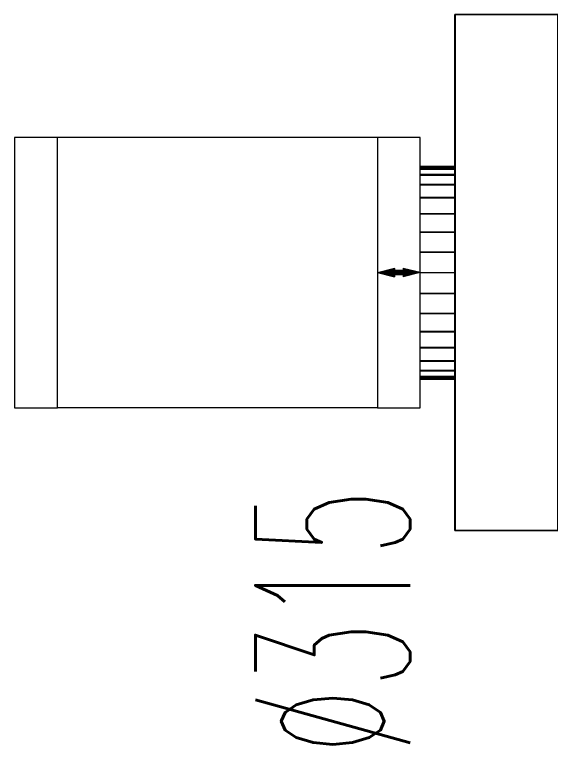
# Model space of a CAD drawing. Header units: inches. Extents: x -772 to 6765, y -813 to 4093.
# Drawn here: x 1417.7 to 1480.1, y 3222.5 to 3307.5 of the extents above; entities that cross this region are included whole.
import ezdxf
from ezdxf.enums import TextEntityAlignment as Align

# ---------------------------------------------------------------- set-up
doc = ezdxf.new("R2010")
doc.units = ezdxf.units.IN
doc.header["$MEASUREMENT"] = 0
doc.layers.add('MTY-UFLEME-KANALI', color=20, linetype='Continuous')
doc.layers.add('MTY-UFLEME-KANALI-Flex', color=21, linetype='ZIGZAG', lineweight=0)
doc.layers.add('VDI3805_Objects', color=7, linetype='Continuous', lineweight=0)
doc.styles.add('CAP', font='simplxtw.shx', dxfattribs={"width": 0.65})
doc.linetypes.add('ZIGZAG', pattern='A,0.0001,-0.2,[131,ltypeshp.shx,S=0.2,R=0,X=-0.2,Y=0],-0.4,[131,ltypeshp.shx,S=0.2,R=180.00002,X=0.2,Y=0],-0.2', length=0.8001)

# ---------------------------------------------------------------- blocks, each defined once
blk = doc.blocks.new('70205_970_03')
at = {"layer": 'VDI3805_Objects', "color": 253}
for p, q in [((-0.3005, -0.3005), (-0.3005, 0.3005)), ((0.3005, 0.3005), (-0.3005, 0.3005)), ((-0.2995, -0.2995), (-0.2995, 0.2995)), ((-0.2995, 0.2995), (0.2995, 0.2995)), ((0.2995, 0.2995), (0.2995, -0.2995)), ((0.3005, -0.3005), (0.3005, 0.3005)), ((0.3005, 0.3005), (0.31561, 0.3005)), ((0.4355, 0.3005), (0.3005, 0.3005)), ((0.31561, -0.3005), (0.31561, 0.3005)), ((0.31561, 0.3005), (0.4355, 0.3005)), ((0.4345, -0.3005), (0.4345, 0.3005)), ((0.4345, 0.3005), (0.4355, 0.3005)), ((0.4355, -0.3005), (0.4355, 0.3005)), ((0.4355, -0.3005), (0.4355, 0.3005)), ((-0.269, 0.295), (-0.295, 0.295)), ((-0.295, 0.295), (-0.295, 0.265)), ((-0.295, 0.295), (-0.265, 0.295)), ((-0.269, 0.295), (-0.269, 0.265)), ((-0.265, 0.295), (-0.265, 0.265)), ((0.265, 0.265), (0.265, 0.295)), ((0.265, 0.295), (0.295, 0.295)), ((0.295, 0.295), (0.269, 0.295)), ((0.269, 0.265), (0.269, 0.295)), ((0.295, 0.265), (0.295, 0.295)), ((-0.285, 0.28), (-0.2849, 0.28097)), ((-0.2849, 0.28097), (-0.28462, 0.28191)), ((-0.28462, 0.28191), (-0.28416, 0.28278)), ((-0.28416, 0.28278), (-0.28354, 0.28354)), ((-0.28354, 0.28354), (-0.28278, 0.28416)), ((-0.28278, 0.28416), (-0.28191, 0.28462)), ((-0.28191, 0.28462), (-0.28097, 0.2849)), ((-0.28097, 0.2849), (-0.28, 0.285)), ((-0.28, 0.285), (-0.27903, 0.2849)), ((-0.27903, 0.2849), (-0.27809, 0.28462)), ((-0.27809, 0.28462), (-0.27722, 0.28416)), ((-0.27722, 0.28416), (-0.27646, 0.28354)), ((-0.27646, 0.28354), (-0.27584, 0.28278)), ((-0.27584, 0.28278), (-0.27538, 0.28191)), ((-0.27538, 0.28191), (-0.2751, 0.28097)), ((-0.2751, 0.28097), (-0.275, 0.28)), ((0.275, 0.28), (0.2751, 0.28097)), ((0.2751, 0.28097), (0.27538, 0.28191)), ((0.27538, 0.28191), (0.27584, 0.28278)), ((0.27584, 0.28278), (0.27646, 0.28354)), ((0.27646, 0.28354), (0.27722, 0.28416)), ((0.27722, 0.28416), (0.27809, 0.28462)), ((0.27809, 0.28462), (0.27903, 0.2849)), ((0.27903, 0.2849), (0.28, 0.285)), ((0.28, 0.285), (0.28097, 0.2849)), ((0.28097, 0.2849), (0.28191, 0.28462)), ((0.28191, 0.28462), (0.28278, 0.28416)), ((0.28278, 0.28416), (0.28354, 0.28354)), ((0.28354, 0.28354), (0.28416, 0.28278)), ((0.28416, 0.28278), (0.28462, 0.28191)), ((0.28462, 0.28191), (0.2849, 0.28097)), ((0.2849, 0.28097), (0.285, 0.28)), ((-0.2849, 0.27903), (-0.285, 0.28)), ((-0.28462, 0.27809), (-0.2849, 0.27903)), ((-0.28416, 0.27722), (-0.28462, 0.27809)), ((-0.28354, 0.27646), (-0.28416, 0.27722)), ((-0.28278, 0.27584), (-0.28354, 0.27646)), ((-0.28191, 0.27538), (-0.28278, 0.27584)), ((-0.28097, 0.2751), (-0.28191, 0.27538)), ((-0.28, 0.275), (-0.28097, 0.2751)), ((-0.27903, 0.2751), (-0.28, 0.275)), ((-0.27809, 0.27538), (-0.27903, 0.2751)), ((-0.27722, 0.27584), (-0.27809, 0.27538)), ((-0.27646, 0.27646), (-0.27722, 0.27584)), ((-0.27584, 0.27722), (-0.27646, 0.27646)), ((-0.27538, 0.27809), (-0.27584, 0.27722)), ((-0.2751, 0.27903), (-0.27538, 0.27809)), ((-0.275, 0.28), (-0.2751, 0.27903)), ((0.2751, 0.27903), (0.275, 0.28)), ((0.27538, 0.27809), (0.2751, 0.27903)), ((0.27584, 0.27722), (0.27538, 0.27809)), ((0.27646, 0.27646), (0.27584, 0.27722)), ((0.27722, 0.27584), (0.27646, 0.27646)), ((0.27809, 0.27538), (0.27722, 0.27584)), ((0.27903, 0.2751), (0.27809, 0.27538)), ((0.28, 0.275), (0.27903, 0.2751)), ((0.28097, 0.2751), (0.28, 0.275)), ((0.28191, 0.27538), (0.28097, 0.2751)), ((0.28278, 0.27584), (0.28191, 0.27538)), ((0.28354, 0.27646), (0.28278, 0.27584)), ((0.28416, 0.27722), (0.28354, 0.27646)), ((0.28462, 0.27809), (0.28416, 0.27722)), ((0.2849, 0.27903), (0.28462, 0.27809)), ((0.285, 0.28), (0.2849, 0.27903)), ((-0.295, 0.265), (-0.269, 0.265)), ((-0.265, 0.265), (-0.295, 0.265)), ((0.295, 0.265), (0.265, 0.265)), ((0.269, 0.265), (0.295, 0.265)), ((0.4355, 0.12162), (0.4355, 0.124)), ((0.4755, 0.124), (0.4355, 0.124)), ((0.4755, 0.123), (0.4355, 0.123)), ((0.4355, 0.123), (0.4355, 0.12064)), ((0.4355, 0.11456), (0.4355, 0.12162)), ((0.4755, 0.12162), (0.4355, 0.12162)), ((0.4755, 0.12064), (0.4355, 0.12064)), ((0.4355, 0.12064), (0.4355, 0.11364)), ((0.4755, 0.12162), (0.4755, 0.124)), ((0.4755, 0.12064), (0.4755, 0.123)), ((0.4755, 0.11456), (0.4755, 0.12162)), ((0.4755, 0.11364), (0.4755, 0.12064)), ((0.4355, 0.1031), (0.4355, 0.11456)), ((0.4755, 0.11456), (0.4355, 0.11456)), ((0.4755, 0.11364), (0.4355, 0.11364)), ((0.4355, 0.11364), (0.4355, 0.10227)), ((0.4755, 0.1031), (0.4755, 0.11456)), ((0.4755, 0.10227), (0.4755, 0.11364)), ((0.4355, 0.08768), (0.4355, 0.1031)), ((0.4755, 0.1031), (0.4355, 0.1031)), ((0.4755, 0.10227), (0.4355, 0.10227)), ((0.4355, 0.10227), (0.4355, 0.08697)), ((0.4755, 0.08768), (0.4755, 0.1031)), ((0.4755, 0.08697), (0.4755, 0.10227)), ((0.4355, 0.06889), (0.4355, 0.08768)), ((0.4755, 0.08768), (0.4355, 0.08768)), ((0.4755, 0.08697), (0.4355, 0.08697)), ((0.4355, 0.08697), (0.4355, 0.06834)), ((0.4755, 0.06889), (0.4755, 0.08768)), ((0.4755, 0.06834), (0.4755, 0.08697)), ((0.4355, 0.04745), (0.4355, 0.06889)), ((0.4755, 0.06889), (0.4355, 0.06889)), ((0.4755, 0.06834), (0.4355, 0.06834)), ((0.4355, 0.06834), (0.4355, 0.04707)), ((0.4755, 0.04745), (0.4755, 0.06889)), ((0.4755, 0.04707), (0.4755, 0.06834)), ((0.4355, 0.02419), (0.4355, 0.04745)), ((0.4755, 0.04745), (0.4355, 0.04745)), ((0.4755, 0.04707), (0.4355, 0.04707)), ((0.4355, 0.04707), (0.4355, 0.024)), ((0.4755, 0.02419), (0.4755, 0.04745)), ((0.4755, 0.024), (0.4755, 0.04707)), ((0.4355, 0), (0.4355, 0.02419)), ((0.4755, 0.02419), (0.4355, 0.02419)), ((0.4755, 0.024), (0.4355, 0.024)), ((0.4355, 0.024), (0.4355, 0)), ((0.4755, 0), (0.4755, 0.02419)), ((0.4755, 0), (0.4755, 0.024)), ((0.4355, -0.02419), (0.4355, 0)), ((0.4755, 0), (0.4355, 0)), ((0.4355, 0), (0.4355, -0.024)), ((0.4755, -0.02419), (0.4755, 0)), ((0.4755, -0.024), (0.4755, 0)), ((0.4755, -0.024), (0.4355, -0.024)), ((0.4355, -0.024), (0.4355, -0.04707)), ((0.4355, -0.04745), (0.4355, -0.02419)), ((0.4755, -0.02419), (0.4355, -0.02419)), ((0.4755, -0.04707), (0.4755, -0.024)), ((0.4755, -0.04745), (0.4755, -0.02419)), ((0.4755, -0.04707), (0.4355, -0.04707)), ((0.4355, -0.04707), (0.4355, -0.06834)), ((0.4355, -0.06889), (0.4355, -0.04745)), ((0.4755, -0.04745), (0.4355, -0.04745)), ((0.4755, -0.06834), (0.4755, -0.04707)), ((0.4755, -0.06889), (0.4755, -0.04745)), ((0.4755, -0.06834), (0.4355, -0.06834)), ((0.4355, -0.06834), (0.4355, -0.08697)), ((0.4355, -0.08768), (0.4355, -0.06889)), ((0.4755, -0.06889), (0.4355, -0.06889)), ((0.4755, -0.08697), (0.4755, -0.06834)), ((0.4755, -0.08768), (0.4755, -0.06889)), ((0.4755, -0.08697), (0.4355, -0.08697)), ((0.4355, -0.08697), (0.4355, -0.10227)), ((0.4355, -0.1031), (0.4355, -0.08768)), ((0.4755, -0.08768), (0.4355, -0.08768)), ((0.4755, -0.10227), (0.4755, -0.08697)), ((0.4755, -0.1031), (0.4755, -0.08768)), ((0.4755, -0.10227), (0.4355, -0.10227)), ((0.4355, -0.10227), (0.4355, -0.11364)), ((0.4355, -0.11456), (0.4355, -0.1031)), ((0.4755, -0.1031), (0.4355, -0.1031)), ((0.4755, -0.11364), (0.4755, -0.10227)), ((0.4755, -0.11456), (0.4755, -0.1031)), ((0.4755, -0.11364), (0.4355, -0.11364)), ((0.4355, -0.11364), (0.4355, -0.12064)), ((0.4355, -0.12162), (0.4355, -0.11456)), ((0.4755, -0.11456), (0.4355, -0.11456)), ((0.4755, -0.12064), (0.4755, -0.11364)), ((0.4755, -0.12162), (0.4755, -0.11456)), ((0.4755, -0.12064), (0.4355, -0.12064)), ((0.4355, -0.12064), (0.4355, -0.123)), ((0.4355, -0.12162), (0.4355, -0.124)), ((0.4755, -0.12162), (0.4355, -0.12162)), ((0.4755, -0.123), (0.4355, -0.123)), ((0.4755, -0.124), (0.4355, -0.124)), ((0.4755, -0.123), (0.4755, -0.12064)), ((0.4755, -0.124), (0.4755, -0.12162)), ((-0.269, -0.265), (-0.295, -0.265)), ((-0.295, -0.265), (-0.295, -0.295)), ((-0.295, -0.265), (-0.265, -0.265)), ((-0.269, -0.265), (-0.269, -0.295)), ((-0.265, -0.265), (-0.265, -0.295)), ((0.265, -0.295), (0.265, -0.265)), ((0.265, -0.265), (0.295, -0.265)), ((0.295, -0.265), (0.269, -0.265)), ((0.269, -0.295), (0.269, -0.265)), ((0.295, -0.295), (0.295, -0.265)), ((-0.285, -0.28), (-0.2849, -0.27903)), ((-0.2849, -0.28097), (-0.285, -0.28)), ((-0.2849, -0.27903), (-0.28462, -0.27809)), ((-0.28462, -0.27809), (-0.28416, -0.27722)), ((-0.28416, -0.27722), (-0.28354, -0.27646)), ((-0.28354, -0.27646), (-0.28278, -0.27584)), ((-0.28278, -0.27584), (-0.28191, -0.27538)), ((-0.28191, -0.27538), (-0.28097, -0.2751)), ((-0.28097, -0.2751), (-0.28, -0.275)), ((-0.28, -0.275), (-0.27903, -0.2751)), ((-0.27903, -0.2751), (-0.27809, -0.27538)), ((-0.27809, -0.27538), (-0.27722, -0.27584)), ((-0.27722, -0.27584), (-0.27646, -0.27646)), ((-0.27646, -0.27646), (-0.27584, -0.27722)), ((-0.27584, -0.27722), (-0.27538, -0.27809)), ((-0.27538, -0.27809), (-0.2751, -0.27903)), ((-0.2751, -0.27903), (-0.275, -0.28)), ((-0.275, -0.28), (-0.2751, -0.28097)), ((0.275, -0.28), (0.2751, -0.27903)), ((0.2751, -0.28097), (0.275, -0.28)), ((0.2751, -0.27903), (0.27538, -0.27809)), ((0.27538, -0.27809), (0.27584, -0.27722)), ((0.27584, -0.27722), (0.27646, -0.27646)), ((0.27646, -0.27646), (0.27722, -0.27584)), ((0.27722, -0.27584), (0.27809, -0.27538)), ((0.27809, -0.27538), (0.27903, -0.2751)), ((0.27903, -0.2751), (0.28, -0.275)), ((0.28, -0.275), (0.28097, -0.2751)), ((0.28097, -0.2751), (0.28191, -0.27538)), ((0.28191, -0.27538), (0.28278, -0.27584)), ((0.28278, -0.27584), (0.28354, -0.27646)), ((0.28354, -0.27646), (0.28416, -0.27722)), ((0.28416, -0.27722), (0.28462, -0.27809)), ((0.28462, -0.27809), (0.2849, -0.27903)), ((0.2849, -0.27903), (0.285, -0.28)), ((0.285, -0.28), (0.2849, -0.28097)), ((-0.28462, -0.28191), (-0.2849, -0.28097)), ((-0.28416, -0.28278), (-0.28462, -0.28191)), ((-0.28354, -0.28354), (-0.28416, -0.28278)), ((-0.28278, -0.28416), (-0.28354, -0.28354)), ((-0.28191, -0.28462), (-0.28278, -0.28416)), ((-0.28097, -0.2849), (-0.28191, -0.28462)), ((-0.28, -0.285), (-0.28097, -0.2849)), ((-0.27903, -0.2849), (-0.28, -0.285)), ((-0.27809, -0.28462), (-0.27903, -0.2849)), ((-0.27722, -0.28416), (-0.27809, -0.28462)), ((-0.27646, -0.28354), (-0.27722, -0.28416)), ((-0.27584, -0.28278), (-0.27646, -0.28354)), ((-0.27538, -0.28191), (-0.27584, -0.28278)), ((-0.2751, -0.28097), (-0.27538, -0.28191)), ((0.27538, -0.28191), (0.2751, -0.28097)), ((0.27584, -0.28278), (0.27538, -0.28191)), ((0.27646, -0.28354), (0.27584, -0.28278)), ((0.27722, -0.28416), (0.27646, -0.28354)), ((0.27809, -0.28462), (0.27722, -0.28416)), ((0.27903, -0.2849), (0.27809, -0.28462)), ((0.28, -0.285), (0.27903, -0.2849)), ((0.28097, -0.2849), (0.28, -0.285)), ((0.28191, -0.28462), (0.28097, -0.2849)), ((0.28278, -0.28416), (0.28191, -0.28462)), ((0.28354, -0.28354), (0.28278, -0.28416)), ((0.28416, -0.28278), (0.28354, -0.28354)), ((0.28462, -0.28191), (0.28416, -0.28278)), ((0.2849, -0.28097), (0.28462, -0.28191)), ((-0.295, -0.295), (-0.269, -0.295)), ((-0.265, -0.295), (-0.295, -0.295)), ((0.295, -0.295), (0.265, -0.295)), ((0.269, -0.295), (0.295, -0.295)), ((-0.3005, -0.3005), (0.3005, -0.3005)), ((0.2995, -0.2995), (-0.2995, -0.2995)), ((0.3005, -0.3005), (0.31561, -0.3005)), ((0.4355, -0.3005), (0.3005, -0.3005)), ((0.31561, -0.3005), (0.4355, -0.3005)), ((0.4355, -0.3005), (0.4345, -0.3005))]:
    blk.add_line(p, q, dxfattribs=at)
blk = doc.blocks.new('70205_970_01')
at = {"layer": 'VDI3805_Objects', "color": 3}
for p, q in [((0.4955, 0.005), (0.4755, 0)), ((0.4755, 0), (0.4955, 0.0049)), ((0.4755, 0), (0.4955, 0.00462)), ((0.4755, 0), (0.4955, 0.00416)), ((0.4755, 0), (0.4955, 0.00354)), ((0.4755, 0), (0.4955, 0.00278)), ((0.4755, 0), (0.4955, 0.00191)), ((0.4755, 0), (0.4955, 0.00098)), ((0.4755, 0), (0.4955, 0)), ((0.4755, 0), (0.4955, -0.00098)), ((0.4755, 0), (0.4955, -0.00191)), ((0.4755, 0), (0.4955, -0.00278)), ((0.4755, 0), (0.4955, -0.00354)), ((0.4755, 0), (0.4955, -0.00416)), ((0.4755, 0), (0.4955, -0.00462)), ((0.4755, 0), (0.4955, -0.0049)), ((0.4755, 0), (0.4955, -0.005)), ((0.4955, 0.005), (0.4955, 0.0049)), ((0.4955, 0.0049), (0.4955, 0.00462)), ((0.4955, 0.00462), (0.4955, 0.00416)), ((0.4955, 0.00416), (0.4955, 0.00354)), ((0.4955, 0.00354), (0.4955, 0.00278)), ((0.4955, 0.00278), (0.4955, 0.00191)), ((0.4955, 0.00245), (0.4955, 0.0025)), ((0.5055, 0.0025), (0.4955, 0.0025)), ((0.4955, 0.00245), (0.4955, 0.00231)), ((0.4955, 0.00245), (0.5055, 0.00245)), ((0.4955, 0.00231), (0.4955, 0.00208)), ((0.4955, 0.00231), (0.5055, 0.00231)), ((0.4955, 0.00208), (0.4955, 0.00177)), ((0.4955, 0.00208), (0.5055, 0.00208)), ((0.4955, 0.00191), (0.4955, 0.00098)), ((0.4955, 0.00177), (0.4955, 0.00139)), ((0.4955, 0.00177), (0.5055, 0.00177)), ((0.4955, 0.00139), (0.4955, 0.00096)), ((0.4955, 0.00139), (0.5055, 0.00139)), ((0.4955, 0.00098), (0.4955, 0)), ((0.4955, 0.00096), (0.4955, 0.00049)), ((0.4955, 0.00096), (0.5055, 0.00096)), ((0.4955, 0.00049), (0.4955, 0)), ((0.4955, 0.00049), (0.5055, 0.00049)), ((0.4955, 0), (0.4955, -0.00098)), ((0.4955, 0), (0.4955, -0.00049)), ((0.4955, 0), (0.5055, 0)), ((0.5055, 0.0049), (0.5055, 0.005)), ((0.5255, 0), (0.5055, 0.005)), ((0.5055, 0.0049), (0.5055, 0.00462)), ((0.5255, 0), (0.5055, 0.0049)), ((0.5055, 0.00462), (0.5055, 0.00416)), ((0.5255, 0), (0.5055, 0.00462)), ((0.5055, 0.00416), (0.5055, 0.00354)), ((0.5255, 0), (0.5055, 0.00416)), ((0.5055, 0.00354), (0.5055, 0.00278)), ((0.5255, 0), (0.5055, 0.00354)), ((0.5055, 0.00278), (0.5055, 0.00191)), ((0.5255, 0), (0.5055, 0.00278)), ((0.5055, 0.0025), (0.5055, 0.00245)), ((0.5055, 0.00245), (0.5055, 0.00231)), ((0.5055, 0.00231), (0.5055, 0.00208)), ((0.5055, 0.00208), (0.5055, 0.00177)), ((0.5055, 0.00191), (0.5055, 0.00098)), ((0.5255, 0), (0.5055, 0.00191)), ((0.5055, 0.00177), (0.5055, 0.00139)), ((0.5055, 0.00139), (0.5055, 0.00096)), ((0.5055, 0.00098), (0.5055, 0)), ((0.5255, 0), (0.5055, 0.00098)), ((0.5055, 0.00096), (0.5055, 0.00049)), ((0.5055, 0.00049), (0.5055, 0)), ((0.5055, 0), (0.5055, -0.00049)), ((0.5055, 0), (0.5055, -0.00098)), ((0.5255, 0), (0.5055, 0)), ((0.5255, 0), (0.5055, -0.00098)), ((0.5255, 0), (0.5055, -0.00191)), ((0.5255, 0), (0.5055, -0.00278)), ((0.5255, 0), (0.5055, -0.00354)), ((0.5255, 0), (0.5055, -0.00416)), ((0.5255, 0), (0.5055, -0.00462)), ((0.5255, 0), (0.5055, -0.0049)), ((0.5255, 0), (0.5055, -0.005)), ((0.4955, -0.00049), (0.4955, -0.00096)), ((0.4955, -0.00049), (0.5055, -0.00049)), ((0.4955, -0.00096), (0.4955, -0.00139)), ((0.4955, -0.00096), (0.5055, -0.00096)), ((0.4955, -0.00098), (0.4955, -0.00191)), ((0.4955, -0.00139), (0.4955, -0.00177)), ((0.4955, -0.00139), (0.5055, -0.00139)), ((0.4955, -0.00177), (0.4955, -0.00208)), ((0.4955, -0.00177), (0.5055, -0.00177)), ((0.4955, -0.00191), (0.4955, -0.00278)), ((0.4955, -0.00208), (0.4955, -0.00231)), ((0.4955, -0.00208), (0.5055, -0.00208)), ((0.4955, -0.00231), (0.4955, -0.00245)), ((0.4955, -0.00231), (0.5055, -0.00231)), ((0.4955, -0.00245), (0.4955, -0.0025)), ((0.4955, -0.00245), (0.5055, -0.00245)), ((0.4955, -0.0025), (0.5055, -0.0025)), ((0.4955, -0.00278), (0.4955, -0.00354)), ((0.4955, -0.00354), (0.4955, -0.00416)), ((0.4955, -0.00416), (0.4955, -0.00462)), ((0.4955, -0.00462), (0.4955, -0.0049)), ((0.4955, -0.0049), (0.4955, -0.005)), ((0.5055, -0.00049), (0.5055, -0.00096)), ((0.5055, -0.00096), (0.5055, -0.00139)), ((0.5055, -0.00098), (0.5055, -0.00191)), ((0.5055, -0.00139), (0.5055, -0.00177)), ((0.5055, -0.00177), (0.5055, -0.00208)), ((0.5055, -0.00191), (0.5055, -0.00278)), ((0.5055, -0.00208), (0.5055, -0.00231)), ((0.5055, -0.00231), (0.5055, -0.00245)), ((0.5055, -0.00245), (0.5055, -0.0025)), ((0.5055, -0.00278), (0.5055, -0.00354)), ((0.5055, -0.00354), (0.5055, -0.00416)), ((0.5055, -0.00416), (0.5055, -0.00462)), ((0.5055, -0.00462), (0.5055, -0.0049)), ((0.5055, -0.0049), (0.5055, -0.005))]:
    blk.add_line(p, q, dxfattribs=at)
blk = doc.blocks.new('A$C5CD23EDA')
at = {"layer": 'VDI3805_Objects', "xscale": 100, "yscale": 100, "zscale": 100}
for name in ['70205_970_03', '70205_970_01']:
    blk.add_blockref(name, (-31.15, 0), dxfattribs=at)
blk = doc.blocks.new('*U180')
at = {"layer": 'MTY-UFLEME-KANALI-Flex', "ltscale": 0.5}
for p, q in [((-15.75, 15.678), (-15.75, 52.909)), ((15.75, 15.678), (15.75, 52.909))]:
    blk.add_line(p, q, dxfattribs=at)
at = {"layer": 'MTY-UFLEME-KANALI-Flex', "linetype": 'ByBlock', "ltscale": 0.5}
for points in [[(15.75, 57.909), (-15.75, 57.909), (-15.75, 52.909), (15.75, 52.909)], [(15.75, 15.678), (-15.75, 15.678), (-15.75, 10.678), (15.75, 10.678)]]:
    blk.add_lwpolyline(points, close=True, dxfattribs=at)
at = {"layer": 'MTY-UFLEME-KANALI-Flex', "color": 7, "ltscale": 0.5, "style": 'CAP', "width": 0.5}
blk.add_attdef('X', text='', height=18, dxfattribs=at).set_placement((-40.676, 11.876), align=Align.CENTER)
blk = doc.blocks.new('mekanik')
at = {"layer": 'MTY-UFLEME-KANALI', "xscale": -1}
blk.add_blockref('A$C5CD23EDA', (20751.334, 10117.487), dxfattribs=at)
at = {"layer": 'MTY-UFLEME-KANALI', "rotation": 90}
blk.add_blockref('*U180', (20745.612, 10117.487), dxfattribs=at).add_auto_attribs({'X': '%%C315'})

msp = doc.modelspace()

# ---------------------------------------------------------------- block references
msp.add_blockref('mekanik', (-19270, -6840))

doc.saveas('drawing.dxf')
